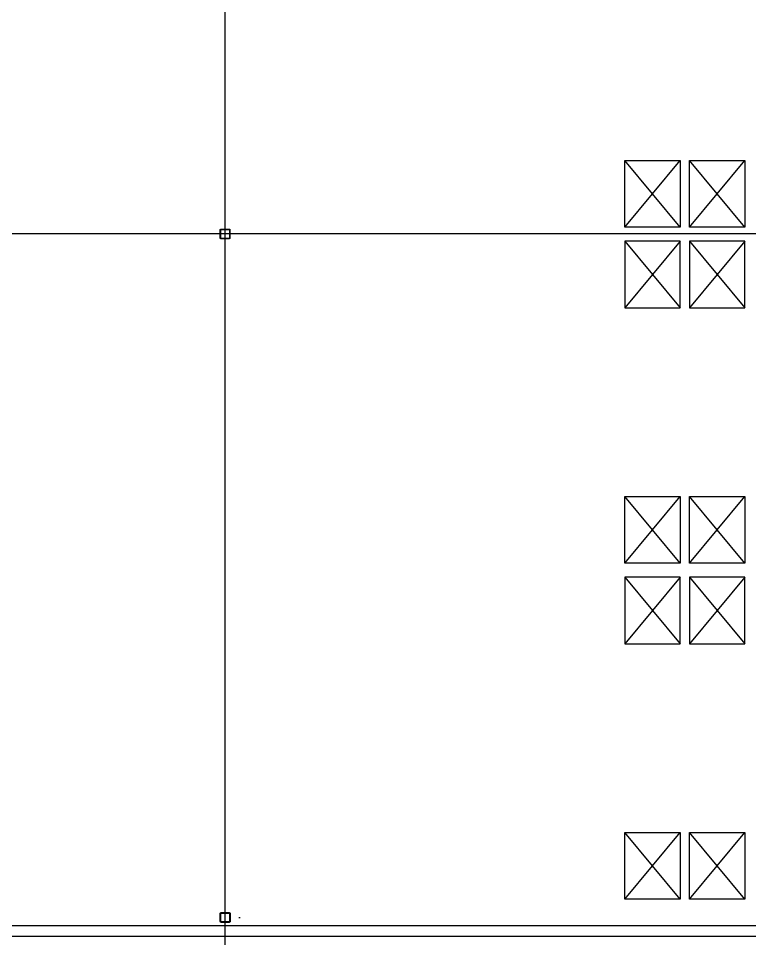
# Model space of a CAD drawing. Header units: millimetres. Extents: x 626570 to 643256, y 6233 to 11343.
# Drawn here: x 641635 to 642162, y 7019 to 7682 of the extents above; entities that cross this region are included whole.
import ezdxf

# ---------------------------------------------------------------- set-up
doc = ezdxf.new("R2010")
doc.units = ezdxf.units.MM
doc.header["$LTSCALE"] = 4000
doc.header["$MEASUREMENT"] = 0
doc.linetypes.add('DASHDOT', pattern=[1, 0.5, -0.25, 0, -0.25])
for name, color, linetype in [('2012-201_WALL-FLEXWALL', 7, 'CONTINUOUS'), ('32', 4, 'CONTINUOUS'), ('MASTERFOUNDATION_1', 4, 'DASHDOT'), ('MASTERFOUNDATION_25', 7, 'CONTINUOUS')]:
    doc.layers.add(name, color=color, linetype=linetype)

msp = doc.modelspace()

# ---------------------------------------------------------------- linework, layer by layer
at = {"layer": '2012-201_WALL-FLEXWALL', "linetype": 'Continuous'}
for p, q in [((642653.94, 7028.5), (641593.31, 7028.5)), ((642661.82, 7020.62), (641593.31, 7020.62))]:
    msp.add_line(p, q, dxfattribs=at)
at = {"layer": '32', "linetype": 'Continuous'}
for p, q in [((642071.87, 7531.61), (642071.87, 7579.61)), ((642111.87, 7531.61), (642071.87, 7579.61)), ((642071.87, 7531.61), (642111.87, 7579.61)), ((642071.87, 7579.61), (642111.87, 7579.61)), ((642111.87, 7579.61), (642111.87, 7531.61)), ((642118.53, 7531.61), (642118.53, 7579.61)), ((642118.53, 7531.61), (642158.53, 7579.61)), ((642158.53, 7531.61), (642118.53, 7579.61)), ((642118.53, 7579.61), (642158.53, 7579.61)), ((642158.53, 7579.61), (642158.53, 7531.61)), ((642111.87, 7531.61), (642071.87, 7531.61)), ((642158.53, 7531.61), (642118.53, 7531.61)), ((642071.87, 7521.51), (642071.87, 7473.51)), ((642111.87, 7521.51), (642071.87, 7473.51)), ((642071.87, 7521.51), (642111.87, 7473.51)), ((642111.87, 7521.51), (642071.87, 7521.51)), ((642111.87, 7473.51), (642111.87, 7521.51)), ((642118.53, 7521.51), (642118.53, 7473.51)), ((642118.53, 7521.51), (642158.53, 7473.51)), ((642158.53, 7521.51), (642118.53, 7473.51)), ((642158.53, 7521.51), (642118.53, 7521.51)), ((642158.53, 7473.51), (642158.53, 7521.51)), ((642071.87, 7473.51), (642111.87, 7473.51)), ((642118.53, 7473.51), (642158.53, 7473.51)), ((642071.87, 7289.6), (642071.87, 7337.6)), ((642111.87, 7289.6), (642071.87, 7337.6)), ((642071.87, 7289.6), (642111.87, 7337.6)), ((642071.87, 7337.6), (642111.87, 7337.6)), ((642111.87, 7337.6), (642111.87, 7289.6)), ((642118.53, 7289.6), (642118.53, 7337.6)), ((642118.53, 7289.6), (642158.53, 7337.6)), ((642158.53, 7289.6), (642118.53, 7337.6)), ((642118.53, 7337.6), (642158.53, 7337.6)), ((642158.53, 7337.6), (642158.53, 7289.6)), ((642111.87, 7289.6), (642071.87, 7289.6)), ((642158.53, 7289.6), (642118.53, 7289.6)), ((642071.87, 7279.5), (642071.87, 7231.5)), ((642111.87, 7279.5), (642071.87, 7231.5)), ((642071.87, 7279.5), (642111.87, 7231.5)), ((642111.87, 7279.5), (642071.87, 7279.5)), ((642111.87, 7231.5), (642111.87, 7279.5)), ((642118.53, 7279.5), (642118.53, 7231.5)), ((642118.53, 7279.5), (642158.53, 7231.5)), ((642158.53, 7279.5), (642118.53, 7231.5)), ((642158.53, 7279.5), (642118.53, 7279.5)), ((642158.53, 7231.5), (642158.53, 7279.5)), ((642071.87, 7231.5), (642111.87, 7231.5)), ((642118.53, 7231.5), (642158.53, 7231.5)), ((642071.87, 7047.59), (642071.87, 7095.59)), ((642111.87, 7047.59), (642071.87, 7095.59)), ((642071.87, 7047.59), (642111.87, 7095.59)), ((642071.87, 7095.59), (642111.87, 7095.59)), ((642111.87, 7095.59), (642111.87, 7047.59)), ((642118.53, 7047.59), (642118.53, 7095.59)), ((642118.53, 7047.59), (642158.53, 7095.59)), ((642158.53, 7047.59), (642118.53, 7095.59)), ((642118.53, 7095.59), (642158.53, 7095.59)), ((642158.53, 7095.59), (642158.53, 7047.59)), ((642111.87, 7047.59), (642071.87, 7047.59)), ((642158.53, 7047.59), (642118.53, 7047.59))]:
    msp.add_line(p, q, dxfattribs=at)
at = {"layer": 'MASTERFOUNDATION_1', "linetype": 'DASHDOT'}
for p, q in [((641784.02, 6627.53), (641784.02, 11123.23)), ((643023.86, 7526.61), (626795.24, 7526.61)), ((643023.86, 7526.61), (626795.24, 7526.61)), ((626794.05, 7034.4), (643036.08, 7034.4))]:
    msp.add_line(p, q, dxfattribs=at)
at = {"layer": 'MASTERFOUNDATION_25', "linetype": 'Continuous', "flags": 128}
for points in [[(641781.1, 7530.11), (641786.86, 7530.11), (641786.88, 7530.11), (641786.9, 7530.11), (641786.92, 7530.1), (641786.94, 7530.1), (641786.96, 7530.1), (641786.98, 7530.09), (641787.01, 7530.09), (641787.03, 7530.08), (641787.05, 7530.08), (641787.07, 7530.07), (641787.09, 7530.06), (641787.11, 7530.05), (641787.13, 7530.05), (641787.15, 7530.04), (641787.17, 7530.02), (641787.19, 7530.01), (641787.2, 7530), (641787.22, 7529.99), (641787.24, 7529.98), (641787.26, 7529.96), (641787.27, 7529.95), (641787.29, 7529.93), (641787.3, 7529.92), (641787.32, 7529.9), (641787.33, 7529.89), (641787.35, 7529.87), (641787.36, 7529.85), (641787.37, 7529.83), (641787.38, 7529.82), (641787.39, 7529.8), (641787.4, 7529.78), (641787.41, 7529.76), (641787.42, 7529.74), (641787.43, 7529.72), (641787.44, 7529.7), (641787.45, 7529.68), (641787.45, 7529.66), (641787.46, 7529.64), (641787.46, 7529.62), (641787.47, 7529.59), (641787.47, 7529.57), (641787.47, 7529.55), (641787.48, 7529.53), (641787.48, 7529.51), (641787.48, 7529.49), (641787.48, 7523.73), (641787.48, 7523.71), (641787.48, 7523.69), (641787.47, 7523.66), (641787.47, 7523.64), (641787.47, 7523.62), (641787.46, 7523.6), (641787.46, 7523.58), (641787.45, 7523.56), (641787.45, 7523.54), (641787.44, 7523.52), (641787.43, 7523.5), (641787.42, 7523.48), (641787.41, 7523.46), (641787.4, 7523.44), (641787.39, 7523.42), (641787.38, 7523.4), (641787.37, 7523.38), (641787.36, 7523.36), (641787.35, 7523.35), (641787.33, 7523.33), (641787.32, 7523.31), (641787.3, 7523.3), (641787.29, 7523.28), (641787.27, 7523.27), (641787.26, 7523.25), (641787.24, 7523.24), (641787.22, 7523.23), (641787.2, 7523.21), (641787.19, 7523.2), (641787.17, 7523.19), (641787.15, 7523.18), (641787.13, 7523.17), (641787.11, 7523.16), (641787.09, 7523.15), (641787.07, 7523.15), (641787.05, 7523.14), (641787.03, 7523.13), (641787.01, 7523.13), (641786.98, 7523.12), (641786.96, 7523.12), (641786.94, 7523.11), (641786.92, 7523.11), (641786.9, 7523.11), (641786.88, 7523.11), (641786.86, 7523.11), (641781.1, 7523.11), (641781.08, 7523.11), (641781.06, 7523.11), (641781.03, 7523.11), (641781.01, 7523.11), (641780.99, 7523.12), (641780.97, 7523.12), (641780.95, 7523.13), (641780.93, 7523.13), (641780.91, 7523.14), (641780.89, 7523.15), (641780.87, 7523.15), (641780.85, 7523.16), (641780.83, 7523.17), (641780.81, 7523.18), (641780.79, 7523.19), (641780.77, 7523.2), (641780.75, 7523.21), (641780.73, 7523.23), (641780.72, 7523.24), (641780.7, 7523.25), (641780.68, 7523.27), (641780.67, 7523.28), (641780.65, 7523.3), (641780.64, 7523.31), (641780.62, 7523.33), (641780.61, 7523.35), (641780.6, 7523.36), (641780.58, 7523.38), (641780.57, 7523.4), (641780.56, 7523.42), (641780.55, 7523.44), (641780.54, 7523.46), (641780.53, 7523.48), (641780.52, 7523.5), (641780.51, 7523.52), (641780.51, 7523.54), (641780.5, 7523.56), (641780.5, 7523.58), (641780.49, 7523.6), (641780.49, 7523.62), (641780.48, 7523.64), (641780.48, 7523.66), (641780.48, 7523.69), (641780.48, 7523.71), (641780.48, 7523.73), (641780.48, 7529.49), (641780.48, 7529.51), (641780.48, 7529.53), (641780.48, 7529.55), (641780.48, 7529.57), (641780.49, 7529.59), (641780.49, 7529.62), (641780.5, 7529.64), (641780.5, 7529.66), (641780.51, 7529.68), (641780.51, 7529.7), (641780.52, 7529.72), (641780.53, 7529.74), (641780.54, 7529.76), (641780.55, 7529.78), (641780.56, 7529.8), (641780.57, 7529.82), (641780.58, 7529.83), (641780.6, 7529.85), (641780.61, 7529.87), (641780.62, 7529.89), (641780.64, 7529.9), (641780.65, 7529.92), (641780.67, 7529.93), (641780.68, 7529.95), (641780.7, 7529.96), (641780.72, 7529.98), (641780.73, 7529.99), (641780.75, 7530), (641780.77, 7530.01), (641780.79, 7530.02), (641780.81, 7530.04), (641780.83, 7530.05), (641780.85, 7530.05), (641780.87, 7530.06), (641780.89, 7530.07), (641780.91, 7530.08), (641780.93, 7530.08), (641780.95, 7530.09), (641780.97, 7530.09), (641780.99, 7530.1), (641781.01, 7530.1), (641781.03, 7530.1), (641781.06, 7530.11), (641781.08, 7530.11), (641781.1, 7530.11)], [(641781.1, 7529.8), (641786.86, 7529.8), (641786.87, 7529.8), (641786.88, 7529.79), (641786.89, 7529.79), (641786.9, 7529.79), (641786.91, 7529.79), (641786.92, 7529.79), (641786.93, 7529.79), (641786.94, 7529.78), (641786.95, 7529.78), (641786.96, 7529.78), (641786.97, 7529.77), (641786.98, 7529.77), (641786.99, 7529.76), (641787, 7529.76), (641787.01, 7529.75), (641787.02, 7529.75), (641787.03, 7529.74), (641787.04, 7529.74), (641787.05, 7529.73), (641787.05, 7529.72), (641787.06, 7529.72), (641787.07, 7529.71), (641787.08, 7529.7), (641787.08, 7529.69), (641787.09, 7529.68), (641787.1, 7529.68), (641787.11, 7529.67), (641787.11, 7529.66), (641787.12, 7529.65), (641787.12, 7529.64), (641787.13, 7529.63), (641787.13, 7529.62), (641787.14, 7529.61), (641787.14, 7529.6), (641787.15, 7529.59), (641787.15, 7529.58), (641787.15, 7529.57), (641787.16, 7529.56), (641787.16, 7529.55), (641787.16, 7529.54), (641787.16, 7529.53), (641787.16, 7529.52), (641787.16, 7529.51), (641787.16, 7529.5), (641787.16, 7529.49), (641787.16, 7523.73), (641787.16, 7523.72), (641787.16, 7523.71), (641787.16, 7523.7), (641787.16, 7523.69), (641787.16, 7523.68), (641787.16, 7523.67), (641787.16, 7523.66), (641787.15, 7523.64), (641787.15, 7523.63), (641787.15, 7523.62), (641787.14, 7523.61), (641787.14, 7523.6), (641787.13, 7523.59), (641787.13, 7523.58), (641787.12, 7523.58), (641787.12, 7523.57), (641787.11, 7523.56), (641787.11, 7523.55), (641787.1, 7523.54), (641787.09, 7523.53), (641787.08, 7523.52), (641787.08, 7523.52), (641787.07, 7523.51), (641787.06, 7523.5), (641787.05, 7523.49), (641787.05, 7523.49), (641787.04, 7523.48), (641787.03, 7523.47), (641787.02, 7523.47), (641787.01, 7523.46), (641787, 7523.46), (641786.99, 7523.45), (641786.98, 7523.45), (641786.97, 7523.44), (641786.96, 7523.44), (641786.95, 7523.44), (641786.94, 7523.43), (641786.93, 7523.43), (641786.92, 7523.43), (641786.91, 7523.43), (641786.9, 7523.42), (641786.89, 7523.42), (641786.88, 7523.42), (641786.87, 7523.42), (641786.86, 7523.42), (641781.1, 7523.42), (641781.09, 7523.42), (641781.08, 7523.42), (641781.07, 7523.42), (641781.06, 7523.42), (641781.05, 7523.43), (641781.03, 7523.43), (641781.02, 7523.43), (641781.01, 7523.43), (641781, 7523.44), (641780.99, 7523.44), (641780.98, 7523.44), (641780.97, 7523.45), (641780.96, 7523.45), (641780.95, 7523.46), (641780.94, 7523.46), (641780.94, 7523.47), (641780.93, 7523.47), (641780.92, 7523.48), (641780.91, 7523.49), (641780.9, 7523.49), (641780.89, 7523.5), (641780.88, 7523.51), (641780.88, 7523.52), (641780.87, 7523.52), (641780.86, 7523.53), (641780.86, 7523.54), (641780.85, 7523.55), (641780.84, 7523.56), (641780.84, 7523.57), (641780.83, 7523.58), (641780.83, 7523.58), (641780.82, 7523.59), (641780.82, 7523.6), (641780.81, 7523.61), (641780.81, 7523.62), (641780.81, 7523.63), (641780.8, 7523.64), (641780.8, 7523.66), (641780.8, 7523.67), (641780.79, 7523.68), (641780.79, 7523.69), (641780.79, 7523.7), (641780.79, 7523.71), (641780.79, 7523.72), (641780.79, 7523.73), (641780.79, 7529.49), (641780.79, 7529.5), (641780.79, 7529.51), (641780.79, 7529.52), (641780.79, 7529.53), (641780.79, 7529.54), (641780.8, 7529.55), (641780.8, 7529.56), (641780.8, 7529.57), (641780.81, 7529.58), (641780.81, 7529.59), (641780.81, 7529.6), (641780.82, 7529.61), (641780.82, 7529.62), (641780.83, 7529.63), (641780.83, 7529.64), (641780.84, 7529.65), (641780.84, 7529.66), (641780.85, 7529.67), (641780.86, 7529.68), (641780.86, 7529.68), (641780.87, 7529.69), (641780.88, 7529.7), (641780.88, 7529.71), (641780.89, 7529.72), (641780.9, 7529.72), (641780.91, 7529.73), (641780.92, 7529.74), (641780.93, 7529.74), (641780.94, 7529.75), (641780.94, 7529.75), (641780.95, 7529.76), (641780.96, 7529.76), (641780.97, 7529.77), (641780.98, 7529.77), (641780.99, 7529.78), (641781, 7529.78), (641781.01, 7529.78), (641781.02, 7529.79), (641781.03, 7529.79), (641781.05, 7529.79), (641781.06, 7529.79), (641781.07, 7529.79), (641781.08, 7529.79), (641781.09, 7529.8), (641781.1, 7529.8)], [(641781.14, 7037.9), (641786.9, 7037.9), (641786.92, 7037.9), (641786.94, 7037.9), (641786.96, 7037.9), (641786.99, 7037.9), (641787.01, 7037.89), (641787.03, 7037.89), (641787.05, 7037.89), (641787.07, 7037.88), (641787.09, 7037.87), (641787.11, 7037.87), (641787.13, 7037.86), (641787.15, 7037.85), (641787.17, 7037.84), (641787.19, 7037.83), (641787.21, 7037.82), (641787.23, 7037.81), (641787.25, 7037.8), (641787.26, 7037.78), (641787.28, 7037.77), (641787.3, 7037.76), (641787.31, 7037.74), (641787.33, 7037.73), (641787.35, 7037.71), (641787.36, 7037.7), (641787.38, 7037.68), (641787.39, 7037.66), (641787.4, 7037.65), (641787.41, 7037.63), (641787.43, 7037.61), (641787.44, 7037.59), (641787.45, 7037.57), (641787.46, 7037.55), (641787.47, 7037.53), (641787.48, 7037.51), (641787.48, 7037.49), (641787.49, 7037.47), (641787.5, 7037.45), (641787.5, 7037.43), (641787.51, 7037.41), (641787.51, 7037.39), (641787.51, 7037.37), (641787.52, 7037.35), (641787.52, 7037.33), (641787.52, 7037.3), (641787.52, 7037.28), (641787.52, 7031.53), (641787.52, 7031.5), (641787.52, 7031.48), (641787.52, 7031.46), (641787.51, 7031.44), (641787.51, 7031.42), (641787.51, 7031.4), (641787.5, 7031.37), (641787.5, 7031.35), (641787.49, 7031.33), (641787.48, 7031.31), (641787.48, 7031.29), (641787.47, 7031.27), (641787.46, 7031.25), (641787.45, 7031.23), (641787.44, 7031.21), (641787.43, 7031.2), (641787.41, 7031.18), (641787.4, 7031.16), (641787.39, 7031.14), (641787.38, 7031.13), (641787.36, 7031.11), (641787.35, 7031.09), (641787.33, 7031.08), (641787.31, 7031.06), (641787.3, 7031.05), (641787.28, 7031.04), (641787.26, 7031.02), (641787.25, 7031.01), (641787.23, 7031), (641787.21, 7030.99), (641787.19, 7030.98), (641787.17, 7030.97), (641787.15, 7030.96), (641787.13, 7030.95), (641787.11, 7030.94), (641787.09, 7030.93), (641787.07, 7030.93), (641787.05, 7030.92), (641787.03, 7030.92), (641787.01, 7030.91), (641786.99, 7030.91), (641786.96, 7030.91), (641786.94, 7030.9), (641786.92, 7030.9), (641786.9, 7030.9), (641781.14, 7030.9), (641781.12, 7030.9), (641781.1, 7030.9), (641781.08, 7030.91), (641781.06, 7030.91), (641781.03, 7030.91), (641781.01, 7030.92), (641780.99, 7030.92), (641780.97, 7030.93), (641780.95, 7030.93), (641780.93, 7030.94), (641780.91, 7030.95), (641780.89, 7030.96), (641780.87, 7030.97), (641780.85, 7030.98), (641780.83, 7030.99), (641780.81, 7031), (641780.79, 7031.01), (641780.78, 7031.02), (641780.76, 7031.04), (641780.74, 7031.05), (641780.73, 7031.06), (641780.71, 7031.08), (641780.69, 7031.09), (641780.68, 7031.11), (641780.67, 7031.13), (641780.65, 7031.14), (641780.64, 7031.16), (641780.63, 7031.18), (641780.61, 7031.2), (641780.6, 7031.21), (641780.59, 7031.23), (641780.58, 7031.25), (641780.57, 7031.27), (641780.57, 7031.29), (641780.56, 7031.31), (641780.55, 7031.33), (641780.54, 7031.35), (641780.54, 7031.37), (641780.53, 7031.4), (641780.53, 7031.42), (641780.53, 7031.44), (641780.52, 7031.46), (641780.52, 7031.48), (641780.52, 7031.5), (641780.52, 7031.53), (641780.52, 7037.28), (641780.52, 7037.3), (641780.52, 7037.33), (641780.52, 7037.35), (641780.53, 7037.37), (641780.53, 7037.39), (641780.53, 7037.41), (641780.54, 7037.43), (641780.54, 7037.45), (641780.55, 7037.47), (641780.56, 7037.49), (641780.57, 7037.51), (641780.57, 7037.53), (641780.58, 7037.55), (641780.59, 7037.57), (641780.6, 7037.59), (641780.61, 7037.61), (641780.63, 7037.63), (641780.64, 7037.65), (641780.65, 7037.66), (641780.67, 7037.68), (641780.68, 7037.7), (641780.69, 7037.71), (641780.71, 7037.73), (641780.73, 7037.74), (641780.74, 7037.76), (641780.76, 7037.77), (641780.78, 7037.78), (641780.79, 7037.8), (641780.81, 7037.81), (641780.83, 7037.82), (641780.85, 7037.83), (641780.87, 7037.84), (641780.89, 7037.85), (641780.91, 7037.86), (641780.93, 7037.87), (641780.95, 7037.87), (641780.97, 7037.88), (641780.99, 7037.89), (641781.01, 7037.89), (641781.03, 7037.89), (641781.06, 7037.9), (641781.08, 7037.9), (641781.1, 7037.9), (641781.12, 7037.9), (641781.14, 7037.9)], [(641781.14, 7037.59), (641786.9, 7037.59), (641786.91, 7037.59), (641786.92, 7037.59), (641786.93, 7037.59), (641786.94, 7037.59), (641786.95, 7037.59), (641786.96, 7037.58), (641786.97, 7037.58), (641786.98, 7037.58), (641786.99, 7037.58), (641787, 7037.57), (641787.01, 7037.57), (641787.02, 7037.56), (641787.03, 7037.56), (641787.04, 7037.55), (641787.05, 7037.55), (641787.06, 7037.54), (641787.07, 7037.54), (641787.08, 7037.53), (641787.09, 7037.53), (641787.1, 7037.52), (641787.11, 7037.51), (641787.11, 7037.5), (641787.12, 7037.5), (641787.13, 7037.49), (641787.14, 7037.48), (641787.14, 7037.47), (641787.15, 7037.46), (641787.15, 7037.45), (641787.16, 7037.45), (641787.17, 7037.44), (641787.17, 7037.43), (641787.18, 7037.42), (641787.18, 7037.41), (641787.19, 7037.4), (641787.19, 7037.39), (641787.19, 7037.38), (641787.2, 7037.37), (641787.2, 7037.36), (641787.2, 7037.35), (641787.2, 7037.34), (641787.2, 7037.32), (641787.21, 7037.31), (641787.21, 7037.3), (641787.21, 7037.29), (641787.21, 7037.28), (641787.21, 7031.53), (641787.21, 7031.51), (641787.21, 7031.5), (641787.21, 7031.49), (641787.2, 7031.48), (641787.2, 7031.47), (641787.2, 7031.46), (641787.2, 7031.45), (641787.2, 7031.44), (641787.19, 7031.43), (641787.19, 7031.42), (641787.19, 7031.41), (641787.18, 7031.4), (641787.18, 7031.39), (641787.17, 7031.38), (641787.17, 7031.37), (641787.16, 7031.36), (641787.15, 7031.35), (641787.15, 7031.34), (641787.14, 7031.34), (641787.14, 7031.33), (641787.13, 7031.32), (641787.12, 7031.31), (641787.11, 7031.3), (641787.11, 7031.3), (641787.1, 7031.29), (641787.09, 7031.28), (641787.08, 7031.28), (641787.07, 7031.27), (641787.06, 7031.26), (641787.05, 7031.26), (641787.04, 7031.25), (641787.03, 7031.25), (641787.02, 7031.24), (641787.01, 7031.24), (641787, 7031.24), (641786.99, 7031.23), (641786.98, 7031.23), (641786.97, 7031.23), (641786.96, 7031.22), (641786.95, 7031.22), (641786.94, 7031.22), (641786.93, 7031.22), (641786.92, 7031.22), (641786.91, 7031.22), (641786.9, 7031.22), (641781.14, 7031.22), (641781.13, 7031.22), (641781.12, 7031.22), (641781.11, 7031.22), (641781.1, 7031.22), (641781.09, 7031.22), (641781.08, 7031.22), (641781.07, 7031.23), (641781.06, 7031.23), (641781.05, 7031.23), (641781.04, 7031.24), (641781.03, 7031.24), (641781.02, 7031.24), (641781.01, 7031.25), (641781, 7031.25), (641780.99, 7031.26), (641780.98, 7031.26), (641780.97, 7031.27), (641780.96, 7031.28), (641780.95, 7031.28), (641780.94, 7031.29), (641780.94, 7031.3), (641780.93, 7031.3), (641780.92, 7031.31), (641780.91, 7031.32), (641780.91, 7031.33), (641780.9, 7031.34), (641780.89, 7031.34), (641780.89, 7031.35), (641780.88, 7031.36), (641780.87, 7031.37), (641780.87, 7031.38), (641780.86, 7031.39), (641780.86, 7031.4), (641780.86, 7031.41), (641780.85, 7031.42), (641780.85, 7031.43), (641780.85, 7031.44), (641780.84, 7031.45), (641780.84, 7031.46), (641780.84, 7031.47), (641780.84, 7031.48), (641780.84, 7031.49), (641780.83, 7031.5), (641780.83, 7031.51), (641780.83, 7031.53), (641780.83, 7037.28), (641780.83, 7037.29), (641780.83, 7037.3), (641780.84, 7037.31), (641780.84, 7037.32), (641780.84, 7037.34), (641780.84, 7037.35), (641780.84, 7037.36), (641780.85, 7037.37), (641780.85, 7037.38), (641780.85, 7037.39), (641780.86, 7037.4), (641780.86, 7037.41), (641780.86, 7037.42), (641780.87, 7037.43), (641780.87, 7037.44), (641780.88, 7037.45), (641780.89, 7037.45), (641780.89, 7037.46), (641780.9, 7037.47), (641780.91, 7037.48), (641780.91, 7037.49), (641780.92, 7037.5), (641780.93, 7037.5), (641780.94, 7037.51), (641780.94, 7037.52), (641780.95, 7037.53), (641780.96, 7037.53), (641780.97, 7037.54), (641780.98, 7037.54), (641780.99, 7037.55), (641781, 7037.55), (641781.01, 7037.56), (641781.02, 7037.56), (641781.03, 7037.57), (641781.04, 7037.57), (641781.05, 7037.58), (641781.06, 7037.58), (641781.07, 7037.58), (641781.08, 7037.58), (641781.09, 7037.59), (641781.1, 7037.59), (641781.11, 7037.59), (641781.12, 7037.59), (641781.13, 7037.59), (641781.14, 7037.59)]]:
    msp.add_lwpolyline(points, close=True, dxfattribs=at)

doc.saveas('drawing.dxf')
